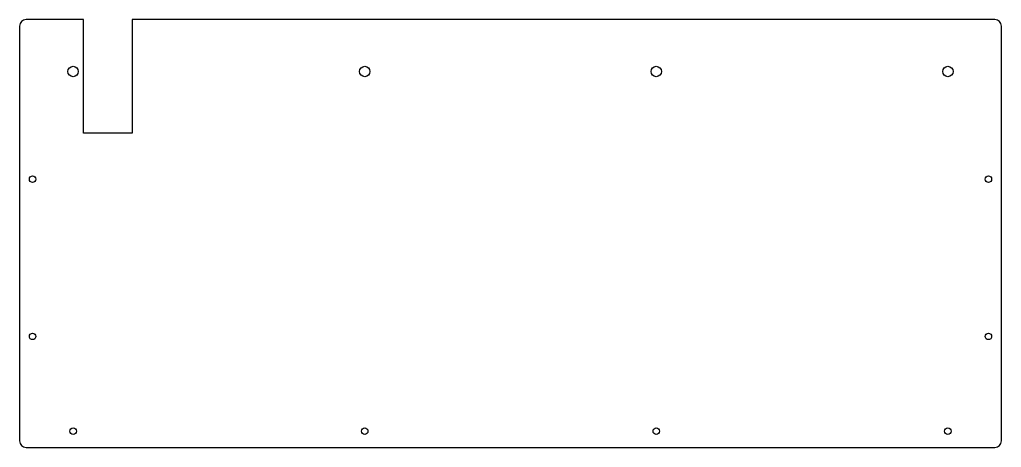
# Model space of a CAD drawing. Header units: millimetres. Extents: x -8 to 295, y -10 to 122.
import ezdxf

# ---------------------------------------------------------------- set-up
doc = ezdxf.new("R2010")
doc.units = ezdxf.units.MM
doc.layers.get('0').update_dxf_attribs({"linetype": 'CONTINUOUS'})

msp = doc.modelspace()

# ---------------------------------------------------------------- linework, layer by layer
msp.add_lwpolyline([(26.7, 87), (11.7, 87), (11.7, 97), (11.7, 122), (-6, 122, 0.414214), (-8, 120), (-8, -8, 0.414214), (-6, -10), (293, -10, 0.414214), (295, -8), (295, 120, 0.414214), (293, 122), (26.7, 122), (26.7, 97)], format="xyb", close=True)
for centre, radius in [((8.5, 106), 1.6), ((98.5, 106), 1.6), ((188.5, 106), 1.6), ((278.5, 106), 1.6), ((-4, 72.75), 1), ((291, 72.75), 1), ((-4, 24.25), 1), ((291, 24.25), 1), ((8.5, -5), 1), ((98.5, -5), 1), ((188.5, -5), 1), ((278.5, -5), 1)]:
    msp.add_circle(centre, radius)

doc.saveas('drawing.dxf')
